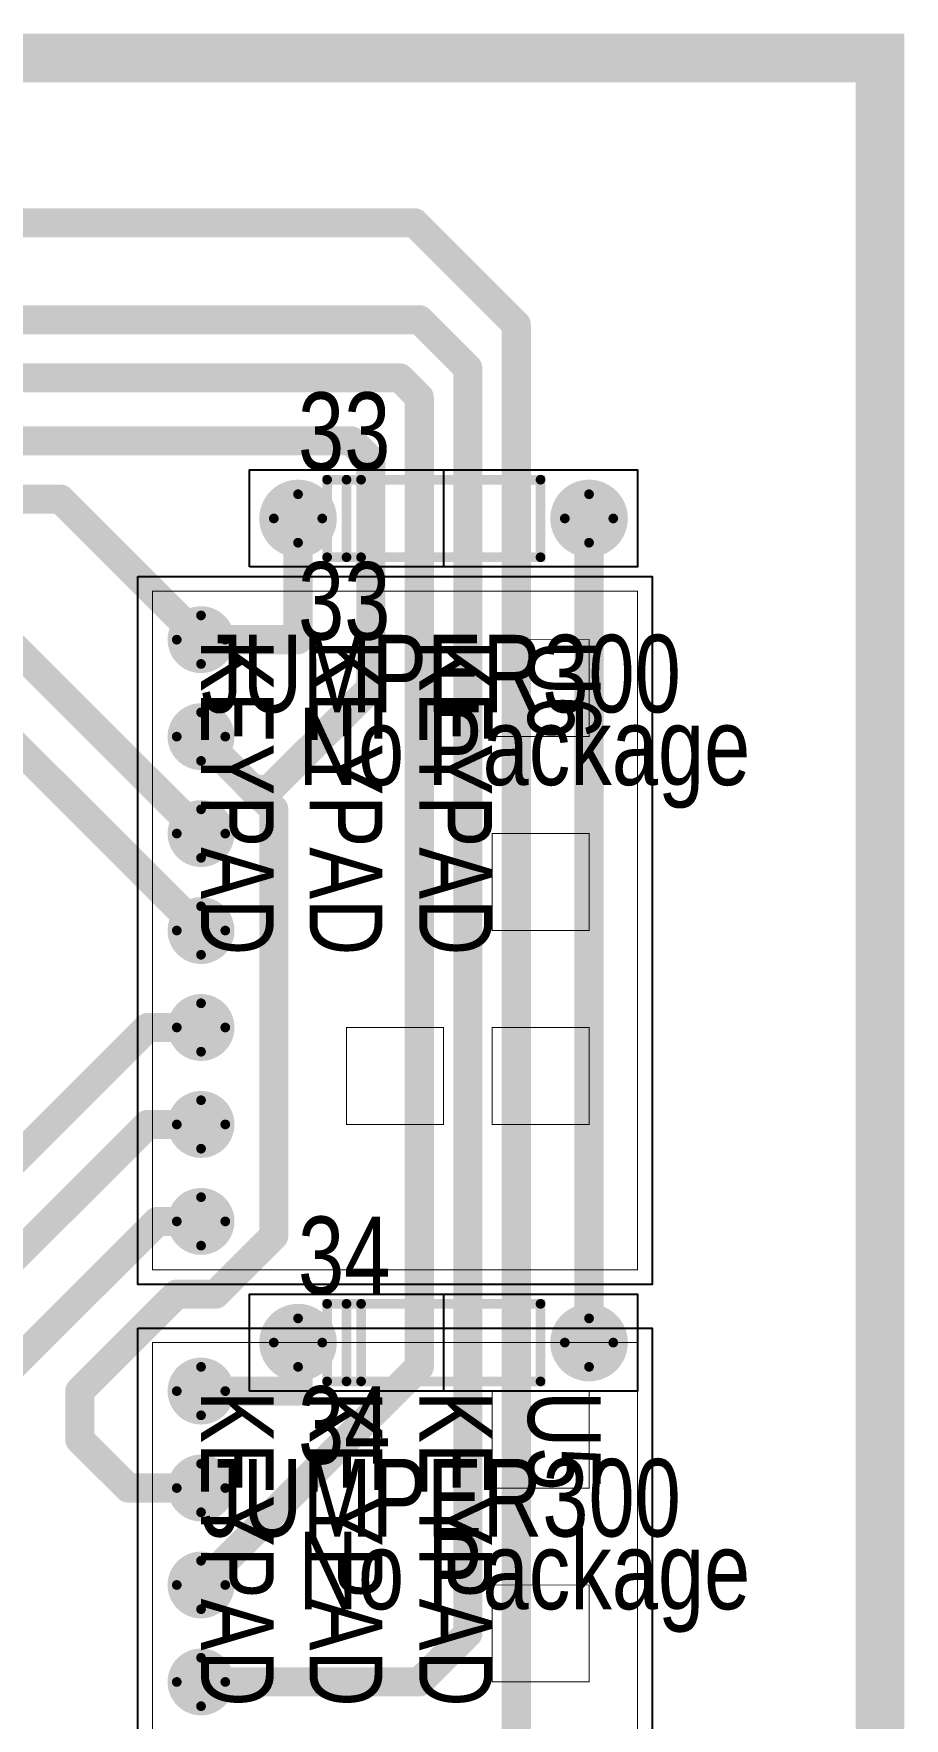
# Model space of a CAD drawing. Extents: x 0.2 to 44.6, y -5.7 to 3.4.
# Drawn here: x 4.178 to 5.075, y 1.579 to 3.316 of the extents above; entities that cross this region are included whole.
import ezdxf

# ---------------------------------------------------------------- set-up
doc = ezdxf.new("R2010")
doc.units = 0

msp = doc.modelspace()

# ---------------------------------------------------------------- linework, layer by layer
at = {"const_width": 0.05}
msp.add_lwpolyline([(0.25, 0.041), (0.25, 3.291), (5.05, 3.291), (5.05, 0.041), (0.25, 0.041)], close=True, dxfattribs=at)
at = {"const_width": 0.025}
msp.add_lwpolyline([(5.0375, 3.291, 1), (5.0625, 3.291, 1)], format="xyb", close=True, dxfattribs=at)
for points in [[(4.4, 2.766), (4.4, 2.866), (4.6, 2.866), (4.6, 2.766), (4.4, 2.766)], [(4.4, 2.766), (4.4, 2.866), (4.8, 2.866), (4.8, 2.766), (4.4, 2.766)], [(4.4, 1.916), (4.4, 2.016), (4.6, 2.016), (4.6, 1.916), (4.4, 1.916)], [(4.4, 1.916), (4.4, 2.016), (4.8, 2.016), (4.8, 1.916), (4.4, 1.916)]]:
    msp.add_lwpolyline(points, close=True)
for points in [[(4.4, 2.866, 1), (4.4, 2.866, 1)], [(4.4, 2.866, 1), (4.4, 2.866, 1)], [(4.6, 2.866, 1), (4.6, 2.866, 1)], [(4.8, 2.866, 1), (4.8, 2.866, 1)], [(4.4, 2.766, 1), (4.4, 2.766, 1)], [(4.4, 2.766, 1), (4.4, 2.766, 1)], [(4.4, 2.766, 1), (4.4, 2.766, 1)], [(4.4, 2.766, 1), (4.4, 2.766, 1)], [(4.6, 2.766, 1), (4.6, 2.766, 1)], [(4.8, 2.766, 1), (4.8, 2.766, 1)], [(4.285, 2.756), (4.815, 2.756), (4.815, 2.026), (4.285, 2.026), (4.285, 2.756, -0.000128)], [(4.285, 2.756, 1), (4.285, 2.756, 1)], [(4.285, 2.756, 1), (4.285, 2.756, 1)], [(4.815, 2.756, 1), (4.815, 2.756, 1)], [(4.285, 2.026, 1), (4.285, 2.026, 1)], [(4.4, 2.016, 1), (4.4, 2.016, 1)], [(4.4, 2.016, 1), (4.4, 2.016, 1)], [(4.6, 2.016, 1), (4.6, 2.016, 1)], [(4.8, 2.016, 1), (4.8, 2.016, 1)], [(4.815, 2.026, 1), (4.815, 2.026, 1)], [(4.285, 1.981), (4.815, 1.981), (4.815, 1.251), (4.285, 1.251), (4.285, 1.981, -0.000128)], [(4.285, 1.981, 1), (4.285, 1.981, 1)], [(4.285, 1.981, 1), (4.285, 1.981, 1)], [(4.815, 1.981, 1), (4.815, 1.981, 1)], [(4.4, 1.916, 1), (4.4, 1.916, 1)], [(4.4, 1.916, 1), (4.4, 1.916, 1)], [(4.4, 1.916, 1), (4.4, 1.916, 1)], [(4.4, 1.916, 1), (4.4, 1.916, 1)], [(4.6, 1.916, 1), (4.6, 1.916, 1)], [(4.8, 1.916, 1), (4.8, 1.916, 1)]]:
    msp.add_lwpolyline(points, format="xyb", close=True)
at = {"layer": 'AST', "const_width": 0.01}
for points in [[(4.48, 2.856), (4.515, 2.856), (4.515, 2.776), (4.48, 2.776), (4.48, 2.856)], [(4.5, 2.856), (4.7, 2.856), (4.7, 2.776), (4.5, 2.776), (4.5, 2.856)], [(4.48, 2.006), (4.515, 2.006), (4.515, 1.926), (4.48, 1.926), (4.48, 2.006)], [(4.5, 2.006), (4.7, 2.006), (4.7, 1.926), (4.5, 1.926), (4.5, 2.006)]]:
    msp.add_lwpolyline(points, close=True, dxfattribs=at)
at = {"layer": 'AST', "const_width": 0.005}
for points in [[(4.4775, 2.856, 1), (4.4825, 2.856, 1)], [(4.4775, 2.856, 1), (4.4825, 2.856, 1)], [(4.4975, 2.856, 1), (4.5025, 2.856, 1)], [(4.4975, 2.856, 1), (4.5025, 2.856, 1)], [(4.5125, 2.856, 1), (4.5175, 2.856, 1)], [(4.6975, 2.856, 1), (4.7025, 2.856, 1)], [(4.4775, 2.776, 1), (4.4825, 2.776, 1)], [(4.4975, 2.776, 1), (4.5025, 2.776, 1)], [(4.5125, 2.776, 1), (4.5175, 2.776, 1)], [(4.6975, 2.776, 1), (4.7025, 2.776, 1)], [(4.4775, 2.006, 1), (4.4825, 2.006, 1)], [(4.4775, 2.006, 1), (4.4825, 2.006, 1)], [(4.4975, 2.006, 1), (4.5025, 2.006, 1)], [(4.4975, 2.006, 1), (4.5025, 2.006, 1)], [(4.5125, 2.006, 1), (4.5175, 2.006, 1)], [(4.6975, 2.006, 1), (4.7025, 2.006, 1)], [(4.4775, 1.926, 1), (4.4825, 1.926, 1)], [(4.4975, 1.926, 1), (4.5025, 1.926, 1)], [(4.5125, 1.926, 1), (4.5175, 1.926, 1)], [(4.6975, 1.926, 1), (4.7025, 1.926, 1)]]:
    msp.add_lwpolyline(points, format="xyb", close=True, dxfattribs=at)
at = {"layer": 'BOT', "const_width": 0.03}
for points in [[(4.57, 3.121), (2.655, 3.121)], [(4.675, 3.016), (4.57, 3.121)], [(4.575, 3.021), (2.445, 3.021)], [(4.625, 2.971), (4.575, 3.021)], [(4.675, 1.141), (4.675, 3.016)], [(4.555, 2.961), (2.415, 2.961)], [(4.575, 2.941), (4.555, 2.961)], [(4.625, 1.666), (4.625, 2.971)], [(4.575, 1.941), (4.575, 2.941)], [(2.39, 2.896), (4.505, 2.896)], [(4.505, 2.896), (2.39, 2.896)], [(4.505, 2.896), (4.525, 2.876)], [(4.525, 2.876), (4.505, 2.896)], [(4.525, 2.876), (4.525, 2.641)], [(4.525, 2.641), (4.525, 2.876)], [(2.72, 2.836), (4.205, 2.836)], [(4.205, 2.836), (4.35, 2.691)], [(4.45, 2.691), (4.45, 2.816)], [(4.75, 1.966), (4.75, 2.816)], [(4.35, 2.491), (4.075, 2.766)], [(4.045, 2.696), (4.35, 2.391)], [(4.35, 2.691), (4.45, 2.691)], [(4.525, 2.641), (4.415, 2.531)], [(4.415, 2.531), (4.525, 2.641)], [(4.402, 2.538), (4.35, 2.591)], [(4.35, 2.591), (4.402, 2.538)], [(4.35, 2.591), (4.402, 2.538)], [(4.415, 2.536), (4.402, 2.538)], [(4.402, 2.538), (4.412, 2.528)], [(4.402, 2.538), (4.412, 2.528)], [(4.412, 2.528), (4.415, 2.531)], [(4.412, 2.528), (4.415, 2.531)], [(4.415, 2.531), (4.415, 2.536)], [(4.415, 2.531), (4.415, 2.526)], [(4.415, 2.526), (4.425, 2.516)], [(4.425, 2.516), (4.425, 2.076)], [(4.295, 2.291), (3.85, 1.846)], [(4.35, 2.291), (4.295, 2.291)], [(4.295, 2.191), (3.85, 1.746)], [(4.35, 2.191), (4.295, 2.191)], [(4.305, 2.091), (3.855, 1.641)], [(4.35, 2.091), (4.305, 2.091)], [(4.425, 2.076), (4.365, 2.016)], [(4.325, 2.016), (4.225, 1.916)], [(4.365, 2.016), (4.325, 2.016)], [(4.45, 1.916), (4.45, 1.966)], [(4.35, 1.716), (4.575, 1.941)], [(4.225, 1.916), (4.225, 1.866)], [(4.35, 1.916), (4.45, 1.916)], [(4.225, 1.866), (4.275, 1.816)], [(4.275, 1.816), (4.35, 1.816)], [(4.575, 1.616), (4.625, 1.666)], [(4.35, 1.616), (4.575, 1.616)]]:
    msp.add_lwpolyline(points, dxfattribs=at)
at = {"layer": 'BOT'}
for points, const_width in [([(4.5625, 3.121, 1), (4.5775, 3.121, 1)], 0.015), ([(4.5625, 3.121, 1), (4.5775, 3.121, 1)], 0.015), ([(4.5675, 3.021, 1), (4.5825, 3.021, 1)], 0.015), ([(4.5675, 3.021, 1), (4.5825, 3.021, 1)], 0.015), ([(4.6675, 3.016, 1), (4.6825, 3.016, 1)], 0.015), ([(4.6675, 3.016, 1), (4.6825, 3.016, 1)], 0.015), ([(4.5475, 2.961, 1), (4.5625, 2.961, 1)], 0.015), ([(4.5475, 2.961, 1), (4.5625, 2.961, 1)], 0.015), ([(4.6175, 2.971, 1), (4.6325, 2.971, 1)], 0.015), ([(4.6175, 2.971, 1), (4.6325, 2.971, 1)], 0.015), ([(4.5675, 2.941, 1), (4.5825, 2.941, 1)], 0.015), ([(4.5675, 2.941, 1), (4.5825, 2.941, 1)], 0.015), ([(4.4975, 2.896, 1), (4.5125, 2.896, 1)], 0.015), ([(4.4975, 2.896, 1), (4.5125, 2.896, 1)], 0.015), ([(4.4975, 2.896, 1), (4.5125, 2.896, 1)], 0.015), ([(4.4975, 2.896, 1), (4.5125, 2.896, 1)], 0.015), ([(4.5175, 2.876, 1), (4.5325, 2.876, 1)], 0.015), ([(4.5175, 2.876, 1), (4.5325, 2.876, 1)], 0.015), ([(4.5175, 2.876, 1), (4.5325, 2.876, 1)], 0.015), ([(4.5175, 2.876, 1), (4.5325, 2.876, 1)], 0.015), ([(4.1975, 2.836, 1), (4.2125, 2.836, 1)], 0.015), ([(4.1975, 2.836, 1), (4.2125, 2.836, 1)], 0.015), ([(4.435, 2.816, 1), (4.465, 2.816, 1)], 0.031), ([(4.735, 2.816, 1), (4.765, 2.816, 1)], 0.031), ([(4.4425, 2.816, 1), (4.4575, 2.816, 1)], 0.015), ([(4.7425, 2.816, 1), (4.7575, 2.816, 1)], 0.015), ([(4.335, 2.691, 1), (4.365, 2.691, 1)], 0.031), ([(4.3425, 2.691, 1), (4.3575, 2.691, 1)], 0.015), ([(4.3425, 2.691, 1), (4.3575, 2.691, 1)], 0.015), ([(4.4425, 2.691, 1), (4.4575, 2.691, 1)], 0.015), ([(4.4425, 2.691, 1), (4.4575, 2.691, 1)], 0.015), ([(4.5175, 2.641, 1), (4.5325, 2.641, 1)], 0.015), ([(4.5175, 2.641, 1), (4.5325, 2.641, 1)], 0.015), ([(4.5175, 2.641, 1), (4.5325, 2.641, 1)], 0.015), ([(4.5175, 2.641, 1), (4.5325, 2.641, 1)], 0.015), ([(4.335, 2.591, 1), (4.365, 2.591, 1)], 0.031), ([(4.3425, 2.591, 1), (4.3575, 2.591, 1)], 0.015), ([(4.3425, 2.591, 1), (4.3575, 2.591, 1)], 0.015), ([(4.3425, 2.591, 1), (4.3575, 2.591, 1)], 0.015), ([(4.3945, 2.538, 1), (4.4095, 2.538, 1)], 0.015), ([(4.3945, 2.538, 1), (4.4095, 2.538, 1)], 0.015), ([(4.3945, 2.538, 1), (4.4095, 2.538, 1)], 0.015), ([(4.3945, 2.538, 1), (4.4095, 2.538, 1)], 0.015), ([(4.3945, 2.538, 1), (4.4095, 2.538, 1)], 0.015), ([(4.3945, 2.538, 1), (4.4095, 2.538, 1)], 0.015), ([(4.4045, 2.528, 1), (4.4195, 2.528, 1)], 0.015), ([(4.4045, 2.528, 1), (4.4195, 2.528, 1)], 0.015), ([(4.4045, 2.528, 1), (4.4195, 2.528, 1)], 0.015), ([(4.4045, 2.528, 1), (4.4195, 2.528, 1)], 0.015), ([(4.4075, 2.536, 1), (4.4225, 2.536, 1)], 0.015), ([(4.4075, 2.536, 1), (4.4225, 2.536, 1)], 0.015), ([(4.4075, 2.531, 1), (4.4225, 2.531, 1)], 0.015), ([(4.4075, 2.531, 1), (4.4225, 2.531, 1)], 0.015), ([(4.4075, 2.531, 1), (4.4225, 2.531, 1)], 0.015), ([(4.4075, 2.531, 1), (4.4225, 2.531, 1)], 0.015), ([(4.4075, 2.531, 1), (4.4225, 2.531, 1)], 0.015), ([(4.4075, 2.531, 1), (4.4225, 2.531, 1)], 0.015), ([(4.4075, 2.526, 1), (4.4225, 2.526, 1)], 0.015), ([(4.4075, 2.526, 1), (4.4225, 2.526, 1)], 0.015), ([(4.335, 2.491, 1), (4.365, 2.491, 1)], 0.031), ([(4.4175, 2.516, 1), (4.4325, 2.516, 1)], 0.015), ([(4.4175, 2.516, 1), (4.4325, 2.516, 1)], 0.015), ([(4.3425, 2.491, 1), (4.3575, 2.491, 1)], 0.015), ([(4.335, 2.391, 1), (4.365, 2.391, 1)], 0.031), ([(4.3425, 2.391, 1), (4.3575, 2.391, 1)], 0.015), ([(4.335, 2.291, 1), (4.365, 2.291, 1)], 0.031), ([(4.2875, 2.291, 1), (4.3025, 2.291, 1)], 0.015), ([(4.2875, 2.291, 1), (4.3025, 2.291, 1)], 0.015), ([(4.3425, 2.291, 1), (4.3575, 2.291, 1)], 0.015), ([(4.335, 2.191, 1), (4.365, 2.191, 1)], 0.031), ([(4.2875, 2.191, 1), (4.3025, 2.191, 1)], 0.015), ([(4.2875, 2.191, 1), (4.3025, 2.191, 1)], 0.015), ([(4.3425, 2.191, 1), (4.3575, 2.191, 1)], 0.015), ([(4.335, 2.091, 1), (4.365, 2.091, 1)], 0.031), ([(4.2975, 2.091, 1), (4.3125, 2.091, 1)], 0.015), ([(4.2975, 2.091, 1), (4.3125, 2.091, 1)], 0.015), ([(4.3425, 2.091, 1), (4.3575, 2.091, 1)], 0.015), ([(4.4175, 2.076, 1), (4.4325, 2.076, 1)], 0.015), ([(4.4175, 2.076, 1), (4.4325, 2.076, 1)], 0.015), ([(4.3175, 2.016, 1), (4.3325, 2.016, 1)], 0.015), ([(4.3175, 2.016, 1), (4.3325, 2.016, 1)], 0.015), ([(4.3575, 2.016, 1), (4.3725, 2.016, 1)], 0.015), ([(4.3575, 2.016, 1), (4.3725, 2.016, 1)], 0.015), ([(4.435, 1.966, 1), (4.465, 1.966, 1)], 0.031), ([(4.4425, 1.966, 1), (4.4575, 1.966, 1)], 0.015), ([(4.735, 1.966, 1), (4.765, 1.966, 1)], 0.031), ([(4.7425, 1.966, 1), (4.7575, 1.966, 1)], 0.015), ([(4.335, 1.916, 1), (4.365, 1.916, 1)], 0.031), ([(4.5675, 1.941, 1), (4.5825, 1.941, 1)], 0.015), ([(4.5675, 1.941, 1), (4.5825, 1.941, 1)], 0.015), ([(4.2175, 1.916, 1), (4.2325, 1.916, 1)], 0.015), ([(4.2175, 1.916, 1), (4.2325, 1.916, 1)], 0.015), ([(4.3425, 1.916, 1), (4.3575, 1.916, 1)], 0.015), ([(4.4425, 1.916, 1), (4.4575, 1.916, 1)], 0.015), ([(4.4425, 1.916, 1), (4.4575, 1.916, 1)], 0.015), ([(4.2175, 1.866, 1), (4.2325, 1.866, 1)], 0.015), ([(4.2175, 1.866, 1), (4.2325, 1.866, 1)], 0.015), ([(4.335, 1.816, 1), (4.365, 1.816, 1)], 0.031), ([(4.2675, 1.816, 1), (4.2825, 1.816, 1)], 0.015), ([(4.2675, 1.816, 1), (4.2825, 1.816, 1)], 0.015), ([(4.3425, 1.816, 1), (4.3575, 1.816, 1)], 0.015), ([(4.335, 1.716, 1), (4.365, 1.716, 1)], 0.031), ([(4.3425, 1.716, 1), (4.3575, 1.716, 1)], 0.015), ([(4.6175, 1.666, 1), (4.6325, 1.666, 1)], 0.015), ([(4.6175, 1.666, 1), (4.6325, 1.666, 1)], 0.015), ([(4.335, 1.616, 1), (4.365, 1.616, 1)], 0.031), ([(4.3425, 1.616, 1), (4.3575, 1.616, 1)], 0.015), ([(4.5675, 1.616, 1), (4.5825, 1.616, 1)], 0.015), ([(4.5675, 1.616, 1), (4.5825, 1.616, 1)], 0.015)]:
    msp.add_lwpolyline(points, format="xyb", close=True, dxfattribs=dict(at, const_width=const_width))
at = {"layer": 'DRD', "const_width": 0.01}
for points in [[(4.45, 2.791), (4.45, 2.841)], [(4.75, 2.791), (4.75, 2.841)], [(4.425, 2.816), (4.475, 2.816)], [(4.725, 2.816), (4.775, 2.816)], [(4.35, 2.666), (4.35, 2.716)], [(4.325, 2.691), (4.375, 2.691)], [(4.35, 2.566), (4.35, 2.616)], [(4.325, 2.591), (4.375, 2.591)], [(4.35, 2.466), (4.35, 2.516)], [(4.325, 2.491), (4.375, 2.491)], [(4.35, 2.366), (4.35, 2.416)], [(4.325, 2.391), (4.375, 2.391)], [(4.35, 2.266), (4.35, 2.316)], [(4.325, 2.291), (4.375, 2.291)], [(4.35, 2.166), (4.35, 2.216)], [(4.325, 2.191), (4.375, 2.191)], [(4.35, 2.066), (4.35, 2.116)], [(4.325, 2.091), (4.375, 2.091)], [(4.45, 1.941), (4.45, 1.991)], [(4.75, 1.941), (4.75, 1.991)], [(4.425, 1.966), (4.475, 1.966)], [(4.725, 1.966), (4.775, 1.966)], [(4.35, 1.891), (4.35, 1.941)], [(4.325, 1.916), (4.375, 1.916)], [(4.35, 1.791), (4.35, 1.841)], [(4.325, 1.816), (4.375, 1.816)], [(4.35, 1.691), (4.35, 1.741)], [(4.325, 1.716), (4.375, 1.716)], [(4.35, 1.591), (4.35, 1.641)], [(4.325, 1.616), (4.375, 1.616)]]:
    msp.add_lwpolyline(points, dxfattribs=at)
at = {"layer": 'DRD', "const_width": 0.005}
for points in [[(4.4475, 2.841, 1), (4.4525, 2.841, 1)], [(4.7475, 2.841, 1), (4.7525, 2.841, 1)], [(4.4225, 2.816, 1), (4.4275, 2.816, 1)], [(4.4725, 2.816, 1), (4.4775, 2.816, 1)], [(4.7225, 2.816, 1), (4.7275, 2.816, 1)], [(4.7725, 2.816, 1), (4.7775, 2.816, 1)], [(4.4475, 2.791, 1), (4.4525, 2.791, 1)], [(4.7475, 2.791, 1), (4.7525, 2.791, 1)], [(4.3475, 2.716, 1), (4.3525, 2.716, 1)], [(4.3225, 2.691, 1), (4.3275, 2.691, 1)], [(4.3725, 2.691, 1), (4.3775, 2.691, 1)], [(4.3475, 2.666, 1), (4.3525, 2.666, 1)], [(4.3475, 2.616, 1), (4.3525, 2.616, 1)], [(4.3225, 2.591, 1), (4.3275, 2.591, 1)], [(4.3725, 2.591, 1), (4.3775, 2.591, 1)], [(4.3475, 2.566, 1), (4.3525, 2.566, 1)], [(4.3475, 2.516, 1), (4.3525, 2.516, 1)], [(4.3225, 2.491, 1), (4.3275, 2.491, 1)], [(4.3725, 2.491, 1), (4.3775, 2.491, 1)], [(4.3475, 2.466, 1), (4.3525, 2.466, 1)], [(4.3475, 2.416, 1), (4.3525, 2.416, 1)], [(4.3225, 2.391, 1), (4.3275, 2.391, 1)], [(4.3725, 2.391, 1), (4.3775, 2.391, 1)], [(4.3475, 2.366, 1), (4.3525, 2.366, 1)], [(4.3475, 2.316, 1), (4.3525, 2.316, 1)], [(4.3225, 2.291, 1), (4.3275, 2.291, 1)], [(4.3725, 2.291, 1), (4.3775, 2.291, 1)], [(4.3475, 2.266, 1), (4.3525, 2.266, 1)], [(4.3475, 2.216, 1), (4.3525, 2.216, 1)], [(4.3225, 2.191, 1), (4.3275, 2.191, 1)], [(4.3725, 2.191, 1), (4.3775, 2.191, 1)], [(4.3475, 2.166, 1), (4.3525, 2.166, 1)], [(4.3475, 2.116, 1), (4.3525, 2.116, 1)], [(4.3225, 2.091, 1), (4.3275, 2.091, 1)], [(4.3725, 2.091, 1), (4.3775, 2.091, 1)], [(4.3475, 2.066, 1), (4.3525, 2.066, 1)], [(4.4475, 1.991, 1), (4.4525, 1.991, 1)], [(4.7475, 1.991, 1), (4.7525, 1.991, 1)], [(4.4225, 1.966, 1), (4.4275, 1.966, 1)], [(4.4725, 1.966, 1), (4.4775, 1.966, 1)], [(4.7225, 1.966, 1), (4.7275, 1.966, 1)], [(4.7725, 1.966, 1), (4.7775, 1.966, 1)], [(4.7475, 1.941, 1), (4.7525, 1.941, 1)], [(4.3475, 1.941, 1), (4.3525, 1.941, 1)], [(4.4475, 1.941, 1), (4.4525, 1.941, 1)], [(4.3225, 1.916, 1), (4.3275, 1.916, 1)], [(4.3725, 1.916, 1), (4.3775, 1.916, 1)], [(4.3475, 1.891, 1), (4.3525, 1.891, 1)], [(4.3475, 1.841, 1), (4.3525, 1.841, 1)], [(4.3225, 1.816, 1), (4.3275, 1.816, 1)], [(4.3725, 1.816, 1), (4.3775, 1.816, 1)], [(4.3475, 1.791, 1), (4.3525, 1.791, 1)], [(4.3475, 1.741, 1), (4.3525, 1.741, 1)], [(4.3225, 1.716, 1), (4.3275, 1.716, 1)], [(4.3725, 1.716, 1), (4.3775, 1.716, 1)], [(4.3475, 1.691, 1), (4.3525, 1.691, 1)], [(4.3475, 1.641, 1), (4.3525, 1.641, 1)], [(4.3225, 1.616, 1), (4.3275, 1.616, 1)], [(4.3725, 1.616, 1), (4.3775, 1.616, 1)], [(4.3475, 1.591, 1), (4.3525, 1.591, 1)]]:
    msp.add_lwpolyline(points, format="xyb", close=True, dxfattribs=at)
at = {"layer": 'DRL', "const_width": 0.019}
for points in [[(4.441, 2.816, 1), (4.459, 2.816, 1)], [(4.741, 2.816, 1), (4.759, 2.816, 1)], [(4.341, 2.691, 1), (4.359, 2.691, 1)], [(4.341, 2.591, 1), (4.359, 2.591, 1)], [(4.341, 2.491, 1), (4.359, 2.491, 1)], [(4.341, 2.391, 1), (4.359, 2.391, 1)], [(4.341, 2.291, 1), (4.359, 2.291, 1)], [(4.341, 2.191, 1), (4.359, 2.191, 1)], [(4.341, 2.091, 1), (4.359, 2.091, 1)], [(4.441, 1.966, 1), (4.459, 1.966, 1)], [(4.741, 1.966, 1), (4.759, 1.966, 1)], [(4.341, 1.916, 1), (4.359, 1.916, 1)], [(4.341, 1.816, 1), (4.359, 1.816, 1)], [(4.341, 1.716, 1), (4.359, 1.716, 1)], [(4.341, 1.616, 1), (4.359, 1.616, 1)]]:
    msp.add_lwpolyline(points, format="xyb", close=True, dxfattribs=at)
at = {"layer": 'GND'}
for points, const_width in [([(4.43, 2.816, 1), (4.47, 2.816, 1)], 0.04), ([(4.73, 2.816, 1), (4.77, 2.816, 1)], 0.04), ([(4.333, 2.691, 1), (4.367, 2.691, 1)], 0.035), ([(4.333, 2.591, 1), (4.367, 2.591, 1)], 0.035), ([(4.333, 2.491, 1), (4.367, 2.491, 1)], 0.035), ([(4.333, 2.391, 1), (4.367, 2.391, 1)], 0.035), ([(4.333, 2.291, 1), (4.367, 2.291, 1)], 0.035), ([(4.333, 2.191, 1), (4.367, 2.191, 1)], 0.035), ([(4.333, 2.091, 1), (4.367, 2.091, 1)], 0.035), ([(4.43, 1.966, 1), (4.47, 1.966, 1)], 0.04), ([(4.73, 1.966, 1), (4.77, 1.966, 1)], 0.04), ([(4.333, 1.916, 1), (4.367, 1.916, 1)], 0.035), ([(4.333, 1.816, 1), (4.367, 1.816, 1)], 0.035), ([(4.333, 1.716, 1), (4.367, 1.716, 1)], 0.035), ([(4.333, 1.616, 1), (4.367, 1.616, 1)], 0.035)]:
    msp.add_lwpolyline(points, format="xyb", close=True, dxfattribs=dict(at, const_width=const_width))
at = {"layer": 'I10', "const_width": 0.031}
for points in [[(4.435, 2.816, 1), (4.465, 2.816, 1)], [(4.735, 2.816, 1), (4.765, 2.816, 1)], [(4.335, 2.691, 1), (4.365, 2.691, 1)], [(4.335, 2.591, 1), (4.365, 2.591, 1)], [(4.335, 2.491, 1), (4.365, 2.491, 1)], [(4.335, 2.391, 1), (4.365, 2.391, 1)], [(4.335, 2.291, 1), (4.365, 2.291, 1)], [(4.335, 2.191, 1), (4.365, 2.191, 1)], [(4.335, 2.091, 1), (4.365, 2.091, 1)], [(4.435, 1.966, 1), (4.465, 1.966, 1)], [(4.735, 1.966, 1), (4.765, 1.966, 1)], [(4.335, 1.916, 1), (4.365, 1.916, 1)], [(4.335, 1.816, 1), (4.365, 1.816, 1)], [(4.335, 1.716, 1), (4.365, 1.716, 1)], [(4.335, 1.616, 1), (4.365, 1.616, 1)]]:
    msp.add_lwpolyline(points, format="xyb", close=True, dxfattribs=at)
at = {"layer": 'I11', "const_width": 0.031}
for points in [[(4.435, 2.816, 1), (4.465, 2.816, 1)], [(4.735, 2.816, 1), (4.765, 2.816, 1)], [(4.335, 2.691, 1), (4.365, 2.691, 1)], [(4.335, 2.591, 1), (4.365, 2.591, 1)], [(4.335, 2.491, 1), (4.365, 2.491, 1)], [(4.335, 2.391, 1), (4.365, 2.391, 1)], [(4.335, 2.291, 1), (4.365, 2.291, 1)], [(4.335, 2.191, 1), (4.365, 2.191, 1)], [(4.335, 2.091, 1), (4.365, 2.091, 1)], [(4.435, 1.966, 1), (4.465, 1.966, 1)], [(4.735, 1.966, 1), (4.765, 1.966, 1)], [(4.335, 1.916, 1), (4.365, 1.916, 1)], [(4.335, 1.816, 1), (4.365, 1.816, 1)], [(4.335, 1.716, 1), (4.365, 1.716, 1)], [(4.335, 1.616, 1), (4.365, 1.616, 1)]]:
    msp.add_lwpolyline(points, format="xyb", close=True, dxfattribs=at)
at = {"layer": 'I12', "const_width": 0.031}
for points in [[(4.435, 2.816, 1), (4.465, 2.816, 1)], [(4.735, 2.816, 1), (4.765, 2.816, 1)], [(4.335, 2.691, 1), (4.365, 2.691, 1)], [(4.335, 2.591, 1), (4.365, 2.591, 1)], [(4.335, 2.491, 1), (4.365, 2.491, 1)], [(4.335, 2.391, 1), (4.365, 2.391, 1)], [(4.335, 2.291, 1), (4.365, 2.291, 1)], [(4.335, 2.191, 1), (4.365, 2.191, 1)], [(4.335, 2.091, 1), (4.365, 2.091, 1)], [(4.435, 1.966, 1), (4.465, 1.966, 1)], [(4.735, 1.966, 1), (4.765, 1.966, 1)], [(4.335, 1.916, 1), (4.365, 1.916, 1)], [(4.335, 1.816, 1), (4.365, 1.816, 1)], [(4.335, 1.716, 1), (4.365, 1.716, 1)], [(4.335, 1.616, 1), (4.365, 1.616, 1)]]:
    msp.add_lwpolyline(points, format="xyb", close=True, dxfattribs=at)
at = {"layer": 'IN1', "const_width": 0.031}
for points in [[(4.435, 2.816, 1), (4.465, 2.816, 1)], [(4.735, 2.816, 1), (4.765, 2.816, 1)], [(4.335, 2.691, 1), (4.365, 2.691, 1)], [(4.335, 2.591, 1), (4.365, 2.591, 1)], [(4.335, 2.491, 1), (4.365, 2.491, 1)], [(4.335, 2.391, 1), (4.365, 2.391, 1)], [(4.335, 2.291, 1), (4.365, 2.291, 1)], [(4.335, 2.191, 1), (4.365, 2.191, 1)], [(4.335, 2.091, 1), (4.365, 2.091, 1)], [(4.435, 1.966, 1), (4.465, 1.966, 1)], [(4.735, 1.966, 1), (4.765, 1.966, 1)], [(4.335, 1.916, 1), (4.365, 1.916, 1)], [(4.335, 1.816, 1), (4.365, 1.816, 1)], [(4.335, 1.716, 1), (4.365, 1.716, 1)], [(4.335, 1.616, 1), (4.365, 1.616, 1)]]:
    msp.add_lwpolyline(points, format="xyb", close=True, dxfattribs=at)
at = {"layer": 'IN2', "const_width": 0.031}
for points in [[(4.435, 2.816, 1), (4.465, 2.816, 1)], [(4.735, 2.816, 1), (4.765, 2.816, 1)], [(4.335, 2.691, 1), (4.365, 2.691, 1)], [(4.335, 2.591, 1), (4.365, 2.591, 1)], [(4.335, 2.491, 1), (4.365, 2.491, 1)], [(4.335, 2.391, 1), (4.365, 2.391, 1)], [(4.335, 2.291, 1), (4.365, 2.291, 1)], [(4.335, 2.191, 1), (4.365, 2.191, 1)], [(4.335, 2.091, 1), (4.365, 2.091, 1)], [(4.435, 1.966, 1), (4.465, 1.966, 1)], [(4.735, 1.966, 1), (4.765, 1.966, 1)], [(4.335, 1.916, 1), (4.365, 1.916, 1)], [(4.335, 1.816, 1), (4.365, 1.816, 1)], [(4.335, 1.716, 1), (4.365, 1.716, 1)], [(4.335, 1.616, 1), (4.365, 1.616, 1)]]:
    msp.add_lwpolyline(points, format="xyb", close=True, dxfattribs=at)
at = {"layer": 'IN3', "const_width": 0.031}
for points in [[(4.435, 2.816, 1), (4.465, 2.816, 1)], [(4.735, 2.816, 1), (4.765, 2.816, 1)], [(4.335, 2.691, 1), (4.365, 2.691, 1)], [(4.335, 2.591, 1), (4.365, 2.591, 1)], [(4.335, 2.491, 1), (4.365, 2.491, 1)], [(4.335, 2.391, 1), (4.365, 2.391, 1)], [(4.335, 2.291, 1), (4.365, 2.291, 1)], [(4.335, 2.191, 1), (4.365, 2.191, 1)], [(4.335, 2.091, 1), (4.365, 2.091, 1)], [(4.435, 1.966, 1), (4.465, 1.966, 1)], [(4.735, 1.966, 1), (4.765, 1.966, 1)], [(4.335, 1.916, 1), (4.365, 1.916, 1)], [(4.335, 1.816, 1), (4.365, 1.816, 1)], [(4.335, 1.716, 1), (4.365, 1.716, 1)], [(4.335, 1.616, 1), (4.365, 1.616, 1)]]:
    msp.add_lwpolyline(points, format="xyb", close=True, dxfattribs=at)
at = {"layer": 'IN4', "const_width": 0.031}
for points in [[(4.435, 2.816, 1), (4.465, 2.816, 1)], [(4.735, 2.816, 1), (4.765, 2.816, 1)], [(4.335, 2.691, 1), (4.365, 2.691, 1)], [(4.335, 2.591, 1), (4.365, 2.591, 1)], [(4.335, 2.491, 1), (4.365, 2.491, 1)], [(4.335, 2.391, 1), (4.365, 2.391, 1)], [(4.335, 2.291, 1), (4.365, 2.291, 1)], [(4.335, 2.191, 1), (4.365, 2.191, 1)], [(4.335, 2.091, 1), (4.365, 2.091, 1)], [(4.435, 1.966, 1), (4.465, 1.966, 1)], [(4.735, 1.966, 1), (4.765, 1.966, 1)], [(4.335, 1.916, 1), (4.365, 1.916, 1)], [(4.335, 1.816, 1), (4.365, 1.816, 1)], [(4.335, 1.716, 1), (4.365, 1.716, 1)], [(4.335, 1.616, 1), (4.365, 1.616, 1)]]:
    msp.add_lwpolyline(points, format="xyb", close=True, dxfattribs=at)
at = {"layer": 'IN5', "const_width": 0.031}
for points in [[(4.435, 2.816, 1), (4.465, 2.816, 1)], [(4.735, 2.816, 1), (4.765, 2.816, 1)], [(4.335, 2.691, 1), (4.365, 2.691, 1)], [(4.335, 2.591, 1), (4.365, 2.591, 1)], [(4.335, 2.491, 1), (4.365, 2.491, 1)], [(4.335, 2.391, 1), (4.365, 2.391, 1)], [(4.335, 2.291, 1), (4.365, 2.291, 1)], [(4.335, 2.191, 1), (4.365, 2.191, 1)], [(4.335, 2.091, 1), (4.365, 2.091, 1)], [(4.435, 1.966, 1), (4.465, 1.966, 1)], [(4.735, 1.966, 1), (4.765, 1.966, 1)], [(4.335, 1.916, 1), (4.365, 1.916, 1)], [(4.335, 1.816, 1), (4.365, 1.816, 1)], [(4.335, 1.716, 1), (4.365, 1.716, 1)], [(4.335, 1.616, 1), (4.365, 1.616, 1)]]:
    msp.add_lwpolyline(points, format="xyb", close=True, dxfattribs=at)
at = {"layer": 'IN6', "const_width": 0.031}
for points in [[(4.435, 2.816, 1), (4.465, 2.816, 1)], [(4.735, 2.816, 1), (4.765, 2.816, 1)], [(4.335, 2.691, 1), (4.365, 2.691, 1)], [(4.335, 2.591, 1), (4.365, 2.591, 1)], [(4.335, 2.491, 1), (4.365, 2.491, 1)], [(4.335, 2.391, 1), (4.365, 2.391, 1)], [(4.335, 2.291, 1), (4.365, 2.291, 1)], [(4.335, 2.191, 1), (4.365, 2.191, 1)], [(4.335, 2.091, 1), (4.365, 2.091, 1)], [(4.435, 1.966, 1), (4.465, 1.966, 1)], [(4.735, 1.966, 1), (4.765, 1.966, 1)], [(4.335, 1.916, 1), (4.365, 1.916, 1)], [(4.335, 1.816, 1), (4.365, 1.816, 1)], [(4.335, 1.716, 1), (4.365, 1.716, 1)], [(4.335, 1.616, 1), (4.365, 1.616, 1)]]:
    msp.add_lwpolyline(points, format="xyb", close=True, dxfattribs=at)
at = {"layer": 'IN7', "const_width": 0.031}
for points in [[(4.435, 2.816, 1), (4.465, 2.816, 1)], [(4.735, 2.816, 1), (4.765, 2.816, 1)], [(4.335, 2.691, 1), (4.365, 2.691, 1)], [(4.335, 2.591, 1), (4.365, 2.591, 1)], [(4.335, 2.491, 1), (4.365, 2.491, 1)], [(4.335, 2.391, 1), (4.365, 2.391, 1)], [(4.335, 2.291, 1), (4.365, 2.291, 1)], [(4.335, 2.191, 1), (4.365, 2.191, 1)], [(4.335, 2.091, 1), (4.365, 2.091, 1)], [(4.435, 1.966, 1), (4.465, 1.966, 1)], [(4.735, 1.966, 1), (4.765, 1.966, 1)], [(4.335, 1.916, 1), (4.365, 1.916, 1)], [(4.335, 1.816, 1), (4.365, 1.816, 1)], [(4.335, 1.716, 1), (4.365, 1.716, 1)], [(4.335, 1.616, 1), (4.365, 1.616, 1)]]:
    msp.add_lwpolyline(points, format="xyb", close=True, dxfattribs=at)
at = {"layer": 'IN8', "const_width": 0.031}
for points in [[(4.435, 2.816, 1), (4.465, 2.816, 1)], [(4.735, 2.816, 1), (4.765, 2.816, 1)], [(4.335, 2.691, 1), (4.365, 2.691, 1)], [(4.335, 2.591, 1), (4.365, 2.591, 1)], [(4.335, 2.491, 1), (4.365, 2.491, 1)], [(4.335, 2.391, 1), (4.365, 2.391, 1)], [(4.335, 2.291, 1), (4.365, 2.291, 1)], [(4.335, 2.191, 1), (4.365, 2.191, 1)], [(4.335, 2.091, 1), (4.365, 2.091, 1)], [(4.435, 1.966, 1), (4.465, 1.966, 1)], [(4.735, 1.966, 1), (4.765, 1.966, 1)], [(4.335, 1.916, 1), (4.365, 1.916, 1)], [(4.335, 1.816, 1), (4.365, 1.816, 1)], [(4.335, 1.716, 1), (4.365, 1.716, 1)], [(4.335, 1.616, 1), (4.365, 1.616, 1)]]:
    msp.add_lwpolyline(points, format="xyb", close=True, dxfattribs=at)
at = {"layer": 'IN9', "const_width": 0.031}
for points in [[(4.435, 2.816, 1), (4.465, 2.816, 1)], [(4.735, 2.816, 1), (4.765, 2.816, 1)], [(4.335, 2.691, 1), (4.365, 2.691, 1)], [(4.335, 2.591, 1), (4.365, 2.591, 1)], [(4.335, 2.491, 1), (4.365, 2.491, 1)], [(4.335, 2.391, 1), (4.365, 2.391, 1)], [(4.335, 2.291, 1), (4.365, 2.291, 1)], [(4.335, 2.191, 1), (4.365, 2.191, 1)], [(4.335, 2.091, 1), (4.365, 2.091, 1)], [(4.435, 1.966, 1), (4.465, 1.966, 1)], [(4.735, 1.966, 1), (4.765, 1.966, 1)], [(4.335, 1.916, 1), (4.365, 1.916, 1)], [(4.335, 1.816, 1), (4.365, 1.816, 1)], [(4.335, 1.716, 1), (4.365, 1.716, 1)], [(4.335, 1.616, 1), (4.365, 1.616, 1)]]:
    msp.add_lwpolyline(points, format="xyb", close=True, dxfattribs=at)
at = {"layer": 'PWR'}
for points, const_width in [([(4.43, 2.816, 1), (4.47, 2.816, 1)], 0.04), ([(4.73, 2.816, 1), (4.77, 2.816, 1)], 0.04), ([(4.333, 2.691, 1), (4.367, 2.691, 1)], 0.035), ([(4.333, 2.591, 1), (4.367, 2.591, 1)], 0.035), ([(4.333, 2.491, 1), (4.367, 2.491, 1)], 0.035), ([(4.333, 2.391, 1), (4.367, 2.391, 1)], 0.035), ([(4.333, 2.291, 1), (4.367, 2.291, 1)], 0.035), ([(4.333, 2.191, 1), (4.367, 2.191, 1)], 0.035), ([(4.333, 2.091, 1), (4.367, 2.091, 1)], 0.035), ([(4.43, 1.966, 1), (4.47, 1.966, 1)], 0.04), ([(4.73, 1.966, 1), (4.77, 1.966, 1)], 0.04), ([(4.333, 1.916, 1), (4.367, 1.916, 1)], 0.035), ([(4.333, 1.816, 1), (4.367, 1.816, 1)], 0.035), ([(4.333, 1.716, 1), (4.367, 1.716, 1)], 0.035), ([(4.333, 1.616, 1), (4.367, 1.616, 1)], 0.035)]:
    msp.add_lwpolyline(points, format="xyb", close=True, dxfattribs=dict(at, const_width=const_width))
at = {"layer": 'SMB', "const_width": 0.033}
for points in [[(4.434, 2.816, 1), (4.466, 2.816, 1)], [(4.734, 2.816, 1), (4.766, 2.816, 1)], [(4.334, 2.691, 1), (4.366, 2.691, 1)], [(4.334, 2.591, 1), (4.366, 2.591, 1)], [(4.334, 2.491, 1), (4.366, 2.491, 1)], [(4.334, 2.391, 1), (4.366, 2.391, 1)], [(4.334, 2.291, 1), (4.366, 2.291, 1)], [(4.334, 2.191, 1), (4.366, 2.191, 1)], [(4.334, 2.091, 1), (4.366, 2.091, 1)], [(4.434, 1.966, 1), (4.466, 1.966, 1)], [(4.734, 1.966, 1), (4.766, 1.966, 1)], [(4.334, 1.916, 1), (4.366, 1.916, 1)], [(4.334, 1.816, 1), (4.366, 1.816, 1)], [(4.334, 1.716, 1), (4.366, 1.716, 1)], [(4.334, 1.616, 1), (4.366, 1.616, 1)]]:
    msp.add_lwpolyline(points, format="xyb", close=True, dxfattribs=at)
at = {"layer": 'SMT', "const_width": 0.033}
for points in [[(4.434, 2.816, 1), (4.466, 2.816, 1)], [(4.734, 2.816, 1), (4.766, 2.816, 1)], [(4.334, 2.691, 1), (4.366, 2.691, 1)], [(4.334, 2.591, 1), (4.366, 2.591, 1)], [(4.334, 2.491, 1), (4.366, 2.491, 1)], [(4.334, 2.391, 1), (4.366, 2.391, 1)], [(4.334, 2.291, 1), (4.366, 2.291, 1)], [(4.334, 2.191, 1), (4.366, 2.191, 1)], [(4.334, 2.091, 1), (4.366, 2.091, 1)], [(4.434, 1.966, 1), (4.466, 1.966, 1)], [(4.734, 1.966, 1), (4.766, 1.966, 1)], [(4.334, 1.916, 1), (4.366, 1.916, 1)], [(4.334, 1.816, 1), (4.366, 1.816, 1)], [(4.334, 1.716, 1), (4.366, 1.716, 1)], [(4.334, 1.616, 1), (4.366, 1.616, 1)]]:
    msp.add_lwpolyline(points, format="xyb", close=True, dxfattribs=at)
at = {"layer": 'SST', "const_width": 0.01}
for points in [[(4.48, 2.856), (4.515, 2.856), (4.515, 2.776), (4.48, 2.776), (4.48, 2.856)], [(4.5, 2.856), (4.5, 2.776), (4.7, 2.776), (4.7, 2.856), (4.5, 2.856)], [(4.48, 2.006), (4.515, 2.006), (4.515, 1.926), (4.48, 1.926), (4.48, 2.006)], [(4.5, 2.006), (4.5, 1.926), (4.7, 1.926), (4.7, 2.006), (4.5, 2.006)]]:
    msp.add_lwpolyline(points, close=True, dxfattribs=at)
at = {"layer": 'SST', "const_width": 0.005}
for points in [[(4.4775, 2.856, 1), (4.4825, 2.856, 1)], [(4.4775, 2.856, 1), (4.4825, 2.856, 1)], [(4.4975, 2.856, 1), (4.5025, 2.856, 1)], [(4.4975, 2.856, 1), (4.5025, 2.856, 1)], [(4.5125, 2.856, 1), (4.5175, 2.856, 1)], [(4.6975, 2.856, 1), (4.7025, 2.856, 1)], [(4.4775, 2.776, 1), (4.4825, 2.776, 1)], [(4.4975, 2.776, 1), (4.5025, 2.776, 1)], [(4.5125, 2.776, 1), (4.5175, 2.776, 1)], [(4.6975, 2.776, 1), (4.7025, 2.776, 1)], [(4.4775, 2.006, 1), (4.4825, 2.006, 1)], [(4.4775, 2.006, 1), (4.4825, 2.006, 1)], [(4.4975, 2.006, 1), (4.5025, 2.006, 1)], [(4.4975, 2.006, 1), (4.5025, 2.006, 1)], [(4.5125, 2.006, 1), (4.5175, 2.006, 1)], [(4.6975, 2.006, 1), (4.7025, 2.006, 1)], [(4.4775, 1.926, 1), (4.4825, 1.926, 1)], [(4.4975, 1.926, 1), (4.5025, 1.926, 1)], [(4.5125, 1.926, 1), (4.5175, 1.926, 1)], [(4.6975, 1.926, 1), (4.7025, 1.926, 1)]]:
    msp.add_lwpolyline(points, format="xyb", close=True, dxfattribs=at)
at = {"layer": 'TOP'}
for points, const_width in [([(4.435, 2.816, 1), (4.465, 2.816, 1)], 0.031), ([(4.735, 2.816, 1), (4.765, 2.816, 1)], 0.031), ([(4.2997, 2.741, 1), (4.3003, 2.741, 1)], 0.0005), ([(4.7997, 2.741, 1), (4.8003, 2.741, 1)], 0.0005), ([(4.335, 2.691, 1), (4.365, 2.691, 1)], 0.031), ([(4.6498, 2.691, 1), (4.6503, 2.691, 1)], 0.0005), ([(4.7497, 2.691, 1), (4.7503, 2.691, 1)], 0.0005), ([(4.7497, 2.691, 1), (4.7503, 2.691, 1)], 0.0005), ([(4.2997, 2.666, 1), (4.3003, 2.666, 1)], 0.0005), ([(4.2997, 2.666, 1), (4.3003, 2.666, 1)], 0.0005), ([(4.335, 2.591, 1), (4.365, 2.591, 1)], 0.031), ([(4.6498, 2.591, 1), (4.6503, 2.591, 1)], 0.0005), ([(4.7497, 2.591, 1), (4.7503, 2.591, 1)], 0.0005), ([(4.335, 2.491, 1), (4.365, 2.491, 1)], 0.031), ([(4.6498, 2.491, 1), (4.6503, 2.491, 1)], 0.0005), ([(4.7497, 2.491, 1), (4.7503, 2.491, 1)], 0.0005), ([(4.7497, 2.491, 1), (4.7503, 2.491, 1)], 0.0005), ([(4.335, 2.391, 1), (4.365, 2.391, 1)], 0.031), ([(4.6498, 2.391, 1), (4.6503, 2.391, 1)], 0.0005), ([(4.7497, 2.391, 1), (4.7503, 2.391, 1)], 0.0005), ([(4.335, 2.291, 1), (4.365, 2.291, 1)], 0.031), ([(4.4997, 2.291, 1), (4.5003, 2.291, 1)], 0.0005), ([(4.5998, 2.291, 1), (4.6003, 2.291, 1)], 0.0005), ([(4.5998, 2.291, 1), (4.6003, 2.291, 1)], 0.0005), ([(4.6498, 2.291, 1), (4.6503, 2.291, 1)], 0.0005), ([(4.7497, 2.291, 1), (4.7503, 2.291, 1)], 0.0005), ([(4.7497, 2.291, 1), (4.7503, 2.291, 1)], 0.0005), ([(4.335, 2.191, 1), (4.365, 2.191, 1)], 0.031), ([(4.4997, 2.191, 1), (4.5003, 2.191, 1)], 0.0005), ([(4.5998, 2.191, 1), (4.6003, 2.191, 1)], 0.0005), ([(4.6498, 2.191, 1), (4.6503, 2.191, 1)], 0.0005), ([(4.7497, 2.191, 1), (4.7503, 2.191, 1)], 0.0005), ([(4.335, 2.091, 1), (4.365, 2.091, 1)], 0.031), ([(4.2997, 2.041, 1), (4.3003, 2.041, 1)], 0.0005), ([(4.7997, 2.041, 1), (4.8003, 2.041, 1)], 0.0005), ([(4.435, 1.966, 1), (4.465, 1.966, 1)], 0.031), ([(4.735, 1.966, 1), (4.765, 1.966, 1)], 0.031), ([(4.2997, 1.966, 1), (4.3003, 1.966, 1)], 0.0005), ([(4.7997, 1.966, 1), (4.8003, 1.966, 1)], 0.0005), ([(4.335, 1.916, 1), (4.365, 1.916, 1)], 0.031), ([(4.6498, 1.916, 1), (4.6503, 1.916, 1)], 0.0005), ([(4.7497, 1.916, 1), (4.7503, 1.916, 1)], 0.0005), ([(4.7497, 1.916, 1), (4.7503, 1.916, 1)], 0.0005), ([(4.2997, 1.891, 1), (4.3003, 1.891, 1)], 0.0005), ([(4.2997, 1.891, 1), (4.3003, 1.891, 1)], 0.0005), ([(4.335, 1.816, 1), (4.365, 1.816, 1)], 0.031), ([(4.6498, 1.816, 1), (4.6503, 1.816, 1)], 0.0005), ([(4.7497, 1.816, 1), (4.7503, 1.816, 1)], 0.0005), ([(4.335, 1.716, 1), (4.365, 1.716, 1)], 0.031), ([(4.6498, 1.716, 1), (4.6503, 1.716, 1)], 0.0005), ([(4.7497, 1.716, 1), (4.7503, 1.716, 1)], 0.0005), ([(4.7497, 1.716, 1), (4.7503, 1.716, 1)], 0.0005), ([(4.335, 1.616, 1), (4.365, 1.616, 1)], 0.031), ([(4.6498, 1.616, 1), (4.6503, 1.616, 1)], 0.0005), ([(4.7497, 1.616, 1), (4.7503, 1.616, 1)], 0.0005)]:
    msp.add_lwpolyline(points, format="xyb", close=True, dxfattribs=dict(at, const_width=const_width))
at = {"layer": 'TOP', "const_width": 0.001}
for points in [[(4.3, 2.666), (4.3, 2.041), (4.8, 2.041), (4.8, 2.741), (4.3, 2.741), (4.3, 2.666)], [(4.75, 2.691), (4.65, 2.691), (4.65, 2.591), (4.75, 2.591), (4.75, 2.691)], [(4.75, 2.491), (4.65, 2.491), (4.65, 2.391), (4.75, 2.391), (4.75, 2.491)], [(4.6, 2.291), (4.6, 2.191), (4.5, 2.191), (4.5, 2.291), (4.6, 2.291)], [(4.75, 2.291), (4.65, 2.291), (4.65, 2.191), (4.75, 2.191), (4.75, 2.291)], [(4.3, 1.891), (4.3, 1.266), (4.8, 1.266), (4.8, 1.966), (4.3, 1.966), (4.3, 1.891)], [(4.75, 1.916), (4.65, 1.916), (4.65, 1.816), (4.75, 1.816), (4.75, 1.916)], [(4.75, 1.716), (4.65, 1.716), (4.65, 1.616), (4.75, 1.616), (4.75, 1.716)]]:
    msp.add_lwpolyline(points, close=True, dxfattribs=at)

# ---------------------------------------------------------------- texts
at = {"layer": 'AST', "width": 0.8}
for s, p in [('33', (4.45, 2.691)), ('JUMPER300', (4.35, 2.616)), ('No Package', (4.45, 2.541)), ('34', (4.45, 1.841)), ('JUMPER300', (4.35, 1.766)), ('No Package', (4.45, 1.691))]:
    msp.add_text(s, height=0.08, dxfattribs=at).set_placement(p)
for s, p in [('KEYPAD', (4.35, 2.691)), ('KEYPAD', (4.462, 2.691)), ('KEYPAD', (4.575, 2.691)), ('U6', (4.687, 2.691)), ('KEYPAD', (4.35, 1.916)), ('KEYPAD', (4.462, 1.916)), ('KEYPAD', (4.575, 1.916)), ('U5', (4.687, 1.916))]:
    msp.add_text(s, height=0.075, rotation=270, dxfattribs=at).set_placement(p)
at = {"layer": 'SST', "width": 0.8}
for s, p in [('33', (4.45, 2.866)), ('34', (4.45, 2.016))]:
    msp.add_text(s, height=0.08, dxfattribs=at).set_placement(p)
for s, p in [('U6', (4.687, 2.691)), ('U5', (4.687, 1.916))]:
    msp.add_text(s, height=0.075, rotation=270, dxfattribs=at).set_placement(p)

doc.saveas('drawing.dxf')
